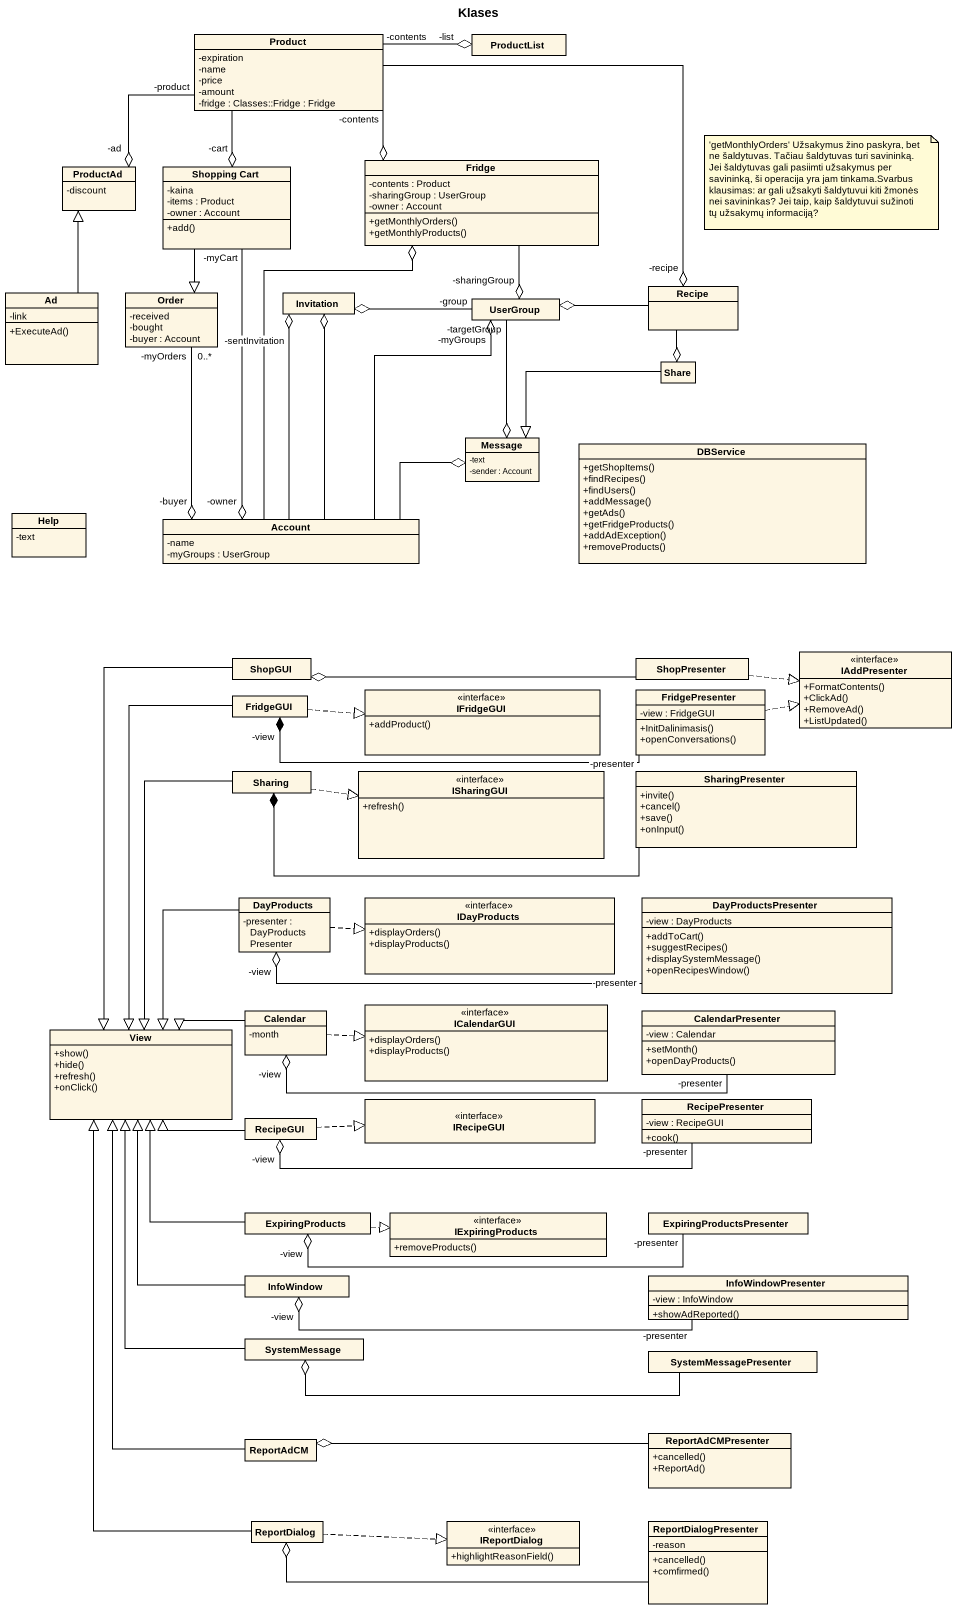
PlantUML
@startuml
title Klases
hide circle
hide empty members
skinparam classAttributeIconSize 0
class Product {
  -expiration
  -name
  -price
  -amount
  -fridge : Classes::Fridge : Fridge
}
class ProductList
class ProductAd {
  -discount
}
class "Shopping Cart" as Shopping_Cart {
  -kaina
  -items : Product
  -owner : Account
  +add()
}
class Fridge {
  -contents : Product
  -sharingGroup : UserGroup
  -owner : Account
  +getMonthlyOrders()
  +getMonthlyProducts()
}
class Ad {
  -link
  +ExecuteAd()
}
class Order {
  -received
  -bought
  -buyer : Account
}
class Invitation
class Recipe
class UserGroup
class Share
class Message {
  -text
  -sender : Account
}
class DBService {
  +getShopItems()
  +findRecipes()
  +findUsers()
  +addMessage()
  +getAds()
  +getFridgeProducts()
  +addAdException()
  +removeProducts()
}
class Help {
  -text
}
class Account {
  -name
  -myGroups : UserGroup
}
class ShopGUI
class ShopPresenter
interface IAddPresenter {
  +FormatContents()
  +ClickAd()
  +RemoveAd()
  +ListUpdated()
}
class FridgeGUI
interface IFridgeGUI {
  +addProduct()
}
class FridgePresenter {
  -view : FridgeGUI
  +InitDalinimasis()
  +openConversations()
}
class Sharing
interface ISharingGUI {
  +refresh()
}
class SharingPresenter {
  +invite()
  +cancel()
  +save()
  +onInput()
}
class DayProducts {
  -presenter : DayProductsPresenter
}
interface IDayProducts {
  +displayOrders()
  +displayProducts()
}
class DayProductsPresenter {
  -view : DayProducts
  +addToCart()
  +suggestRecipes()
  +displaySystemMessage()
  +openRecipesWindow()
}
class Calendar {
  -month
}
interface ICalendarGUI {
  +displayOrders()
  +displayProducts()
}
class CalendarPresenter {
  -view : Calendar
  +setMonth()
  +openDayProducts()
}
class View {
  +show()
  +hide()
  +refresh()
  +onClick()
}
interface IRecipeGUI
class RecipePresenter {
  -view : RecipeGUI
  +cook()
}
class RecipeGUI
class ExpiringProducts
interface IExpiringProducts {
  +removeProducts()
}
class ExpiringProductsPresenter
class InfoWindow
class InfoWindowPresenter {
  -view : InfoWindow
  +showAdReported()
}
class SystemMessage
class SystemMessagePresenter
class ReportAdCM
class ReportAdCMPresenter {
  +cancelled()
  +ReportAd()
}
class ReportDialog
interface IReportDialog {
  +highlightReasonField()
}
class ReportDialogPresenter {
  -reason
  +cancelled()
  +comfirmed()
}
ProductList "-list" o-left- "-contents" Product
ProductAd "-ad" o-up- "-product" Product
Shopping_Cart "-cart" o-up- Product
Shopping_Cart --|> Order
Fridge o-up- "-contents" Product
Fridge o-- Account
Ad -up-|> ProductAd
Invitation o-right- "-group" UserGroup
Invitation "-sentInvitation" o-- Account
Invitation o-- Account
Recipe "-recipe" o-left- Product
UserGroup "-sharingGroup" o-up- Fridge
UserGroup o-right- Recipe
UserGroup "-myGroups" o-- Account
Share o-up- Recipe
Share -left-|> Message
Message o-up- "-targetGroup" UserGroup
Message o-left- Account
Account "-owner" o-up- "-myCart" Shopping_Cart
Account "-buyer" o-up- "-myOrders\n0..*" Order
ShopGUI o-right- ShopPresenter
ShopGUI --|> View
ShopPresenter .right.|> IAddPresenter
FridgeGUI .right.|> IFridgeGUI
FridgeGUI "-view" *-right- "-presenter" FridgePresenter
FridgeGUI --|> View
FridgePresenter .right.|> IAddPresenter
Sharing .right.|> ISharingGUI
Sharing *-right- SharingPresenter
Sharing --|> View
DayProducts .right.|> IDayProducts
DayProducts "-view" o-right- "-presenter" DayProductsPresenter
DayProducts --|> View
Calendar .right.|> ICalendarGUI
Calendar "-view" o-right- "-presenter" CalendarPresenter
Calendar -left-|> View
RecipeGUI -left-|> View
RecipeGUI .right.|> IRecipeGUI
RecipeGUI "-view" o-right- "-presenter" RecipePresenter
ExpiringProducts -up-|> View
ExpiringProducts .right.|> IExpiringProducts
ExpiringProducts "-view" o-right- "-presenter" ExpiringProductsPresenter
InfoWindow -up-|> View
InfoWindow "-view" o-right- "-presenter" InfoWindowPresenter
SystemMessage -up-|> View
SystemMessage o-right- SystemMessagePresenter
ReportAdCM -up-|> View
ReportAdCM o-right- ReportAdCMPresenter
ReportDialog -up-|> View
ReportDialog .right.|> IReportDialog
ReportDialog o-right- ReportDialogPresenter
note as N1
  ~'getMonthlyOrders' Užsakymus žino paskyra, bet ne šaldytuvas. Tačiau šaldytuvas turi savininką. Jei šaldytuvas gali pasiimti užsakymus per savininką, ši operacija yra jam tinkama.Svarbus klausimas: ar gali užsakyti šaldytuvui kiti žmonės nei savininkas? Jei taip, kaip šaldytuvui sužinoti tų užsakymų informaciją?
end note
@enduml
